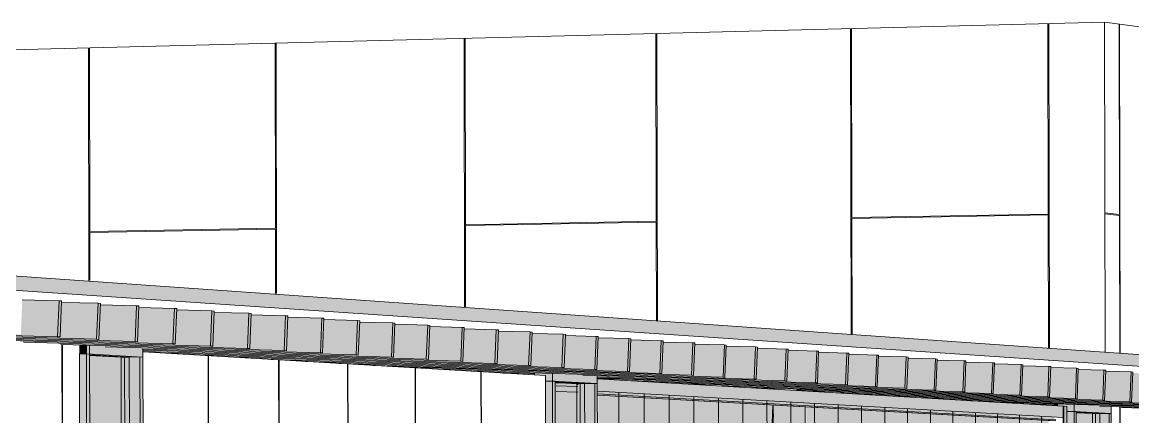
# Model space of a CAD drawing. Header units: inches. Extents: x 31213 to 31218, y -65 to 66.
# Drawn here: x 31216.6492 to 31216.7345, y -64.8737 to -64.8434 of the extents above; entities that cross this region are included whole.
import ezdxf

# ---------------------------------------------------------------- set-up
doc = ezdxf.new("R2010")
doc.units = ezdxf.units.IN
doc.header["$MEASUREMENT"] = 0
for name, color, linetype, lineweight in [('A-GLAZ-CURT', 52, 'Continuous', 9), ('A-GLAZ-CWMG', 51, 'Continuous', 9), ('A-ROOF', 132, 'Continuous', 13), ('A-WALL-PATT', 111, 'Continuous', 13), ('L-SITE-WALL', 31, 'Continuous', 13), ('S-BEAM', 12, 'Continuous', 9), ('S-COLS', 52, 'Continuous', 9)]:
    doc.layers.add(name, color=color, linetype=linetype, lineweight=lineweight)

# ---------------------------------------------------------------- blocks, each defined once
blk = doc.blocks.new('FP_57-Looking South East')
at = {"layer": 'A-WALL-PATT', "lineweight": 9}
for p, q in [((-6207.89596, -64.885874), (-6207.895987, -64.868981)), ((-6207.895903, -64.903126), (-6207.895959, -64.868983)), ((-6207.890517, -64.903055), (-6207.890572, -64.869302)), ((-6207.890517, -64.886001), (-6207.890545, -64.869303)), ((-6207.885253, -64.886124), (-6207.88528, -64.869615)), ((-6207.885198, -64.902985), (-6207.885253, -64.869616)), ((-6207.880052, -64.902917), (-6207.880107, -64.869921)), ((-6207.880053, -64.886246), (-6207.880081, -64.869923)), ((-6207.875021, -64.886363), (-6207.875049, -64.87022)), ((-6207.874967, -64.90285), (-6207.875023, -64.870222)), ((-6207.89596, -64.885874), (-6207.900955, -64.885757)), ((-6207.89596, -64.885963), (-6207.900955, -64.885848)), ((-6207.895904, -64.920382), (-6207.89596, -64.885963)), ((-6207.885253, -64.886124), (-6207.890517, -64.886001)), ((-6207.890461, -64.920111), (-6207.890517, -64.88609)), ((-6207.885253, -64.886212), (-6207.890517, -64.88609)), ((-6207.885197, -64.919849), (-6207.885253, -64.886212)), ((-6207.875021, -64.886363), (-6207.880053, -64.886246)), ((-6207.879997, -64.919589), (-6207.880053, -64.886332)), ((-6207.875021, -64.886449), (-6207.880053, -64.886332)), ((-6207.874965, -64.919339), (-6207.875021, -64.886449)), ((-6207.890517, -64.903055), (-6207.895903, -64.903126)), ((-6207.895903, -64.903216), (-6207.890517, -64.903144)), ((-6207.890489, -64.920201), (-6207.890517, -64.903144)), ((-6207.880052, -64.902917), (-6207.885198, -64.902985)), ((-6207.885198, -64.903072), (-6207.880052, -64.903003)), ((-6207.88517, -64.919935), (-6207.885198, -64.903072)), ((-6207.880023, -64.919677), (-6207.880052, -64.903003)), ((-6207.870046, -64.902784), (-6207.874967, -64.90285)), ((-6207.874967, -64.902935), (-6207.870046, -64.902869)), ((-6207.874939, -64.919423), (-6207.874967, -64.902935)), ((-6207.895875, -64.92047), (-6207.895903, -64.903216)), ((-6207.879997, -64.919589), (-6207.874965, -64.919339)), ((-6207.890461, -64.920111), (-6207.885197, -64.919849)), ((-6207.900899, -64.920631), (-6207.895904, -64.920382))]:
    blk.add_line(p, q, dxfattribs=at)
blk = doc.blocks.new('FP_68-Looking South East')
at = {"layer": 'A-WALL-PATT', "lineweight": 9}
for p, q in [((-6207.825985, -64.887509), (-6207.826012, -64.872962)), ((-6207.825936, -64.902201), (-6207.825992, -64.872963)), ((-6207.822023, -64.902149), (-6207.822078, -64.873196)), ((-6207.822031, -64.887601), (-6207.822058, -64.873197)), ((-6207.818193, -64.887691), (-6207.818221, -64.873426)), ((-6207.818145, -64.902098), (-6207.818201, -64.873427)), ((-6207.814382, -64.902048), (-6207.814437, -64.873651)), ((-6207.81439, -64.887779), (-6207.814418, -64.873652)), ((-6207.825985, -64.887509), (-6207.826641, -64.887493)), ((-6207.825984, -64.887585), (-6207.826641, -64.887569)), ((-6207.825929, -64.916896), (-6207.825984, -64.887585)), ((-6207.818193, -64.887691), (-6207.822031, -64.887601)), ((-6207.821975, -64.916699), (-6207.82203, -64.887676)), ((-6207.818193, -64.887765), (-6207.82203, -64.887676)), ((-6207.818137, -64.916508), (-6207.818193, -64.887765)), ((-6207.810698, -64.887866), (-6207.81439, -64.887779)), ((-6207.814335, -64.916318), (-6207.81439, -64.887853)), ((-6207.810698, -64.887939), (-6207.81439, -64.887853)), ((-6207.822023, -64.902149), (-6207.825936, -64.902201)), ((-6207.825936, -64.902277), (-6207.822023, -64.902225)), ((-6207.825908, -64.916971), (-6207.825936, -64.902277)), ((-6207.821995, -64.916775), (-6207.822023, -64.902225)), ((-6207.814382, -64.902048), (-6207.818145, -64.902098)), ((-6207.818145, -64.902173), (-6207.814382, -64.902122)), ((-6207.818117, -64.916581), (-6207.818145, -64.902173)), ((-6207.814354, -64.916393), (-6207.814382, -64.902122)), ((-6207.821975, -64.916699), (-6207.818137, -64.916508)), ((-6207.814335, -64.916318), (-6207.810643, -64.916134)), ((-6207.826585, -64.916928), (-6207.825929, -64.916896))]:
    blk.add_line(p, q, dxfattribs=at)
blk = doc.blocks.new('FP_78-Looking South East')
at = {"layer": 'A-WALL-PATT', "lineweight": 9}
for p, q in [((-6207.864388, -64.918406), (-6207.864469, -64.871795)), ((-6207.862451, -64.918312), (-6207.862532, -64.871905)), ((-6207.860531, -64.918218), (-6207.860612, -64.872015)), ((-6207.858628, -64.918125), (-6207.858709, -64.872123)), ((-6207.856741, -64.918033), (-6207.856822, -64.872231)), ((-6207.854871, -64.917941), (-6207.854952, -64.872338)), ((-6207.853016, -64.91785), (-6207.853098, -64.872443)), ((-6207.851178, -64.917761), (-6207.85126, -64.872548)), ((-6207.849355, -64.917671), (-6207.849437, -64.872652)), ((-6207.847548, -64.917583), (-6207.84763, -64.872755)), ((-6207.845756, -64.917495), (-6207.845838, -64.872857)), ((-6207.84398, -64.917409), (-6207.844061, -64.872959)), ((-6207.842218, -64.917322), (-6207.842299, -64.873059)), ((-6207.840471, -64.917237), (-6207.840552, -64.873159)), ((-6207.838738, -64.917152), (-6207.83882, -64.873258)), ((-6207.83702, -64.917068), (-6207.837102, -64.873355)), ((-6207.835316, -64.916985), (-6207.835398, -64.873453)), ((-6207.833626, -64.916902), (-6207.833708, -64.873549)), ((-6207.83195, -64.91682), (-6207.832031, -64.873645)), ((-6207.830288, -64.916739), (-6207.830369, -64.873739))]:
    blk.add_line(p, q, dxfattribs=at)
blk = doc.blocks.new('FP_79-Looking South East')
at = {"layer": 'A-WALL-PATT', "lineweight": 9}
for p, q in [((-6207.950989, -64.903855), (-6207.951043, -64.86551)), ((-6207.95098, -64.884589), (-6207.951007, -64.865511)), ((-6207.944272, -64.884746), (-6207.944299, -64.865912)), ((-6207.94421, -64.903765), (-6207.944264, -64.865913)), ((-6207.937671, -64.903679), (-6207.937725, -64.866304)), ((-6207.937665, -64.8849), (-6207.937692, -64.866305)), ((-6207.931289, -64.885049), (-6207.931316, -64.866686)), ((-6207.931229, -64.903594), (-6207.931283, -64.866686)), ((-6207.92501, -64.903511), (-6207.925065, -64.867058)), ((-6207.925006, -64.885196), (-6207.925033, -64.867059)), ((-6207.918939, -64.885337), (-6207.918966, -64.867421)), ((-6207.91888, -64.90343), (-6207.918935, -64.867422)), ((-6207.912959, -64.903352), (-6207.913014, -64.867776)), ((-6207.912956, -64.885477), (-6207.912984, -64.867777)), ((-6207.907176, -64.885612), (-6207.907204, -64.868122)), ((-6207.907118, -64.903275), (-6207.907174, -64.868123)), ((-6207.944272, -64.884746), (-6207.95098, -64.884589)), ((-6207.950926, -64.923123), (-6207.95098, -64.884689)), ((-6207.944272, -64.884844), (-6207.95098, -64.884689)), ((-6207.944218, -64.922789), (-6207.944272, -64.884844)), ((-6207.931289, -64.885049), (-6207.937665, -64.8849)), ((-6207.93761, -64.92246), (-6207.937665, -64.884997)), ((-6207.931289, -64.885145), (-6207.937665, -64.884997)), ((-6207.931234, -64.922142), (-6207.931289, -64.885145)), ((-6207.918939, -64.885337), (-6207.925006, -64.885196)), ((-6207.924951, -64.921829), (-6207.925006, -64.88529)), ((-6207.918939, -64.885431), (-6207.925006, -64.88529)), ((-6207.918883, -64.921527), (-6207.918939, -64.885431)), ((-6207.907176, -64.885612), (-6207.912956, -64.885477)), ((-6207.912901, -64.921229), (-6207.912956, -64.88557)), ((-6207.907176, -64.885704), (-6207.912956, -64.88557)), ((-6207.90712, -64.920941), (-6207.907176, -64.885704)), ((-6207.950989, -64.903855), (-6207.952353, -64.903873)), ((-6207.952353, -64.903973), (-6207.950989, -64.903955)), ((-6207.950962, -64.923225), (-6207.950989, -64.903955)), ((-6207.937671, -64.903679), (-6207.94421, -64.903765)), ((-6207.94421, -64.903864), (-6207.937671, -64.903776)), ((-6207.944183, -64.922886), (-6207.94421, -64.903864)), ((-6207.937644, -64.922559), (-6207.937671, -64.903776)), ((-6207.92501, -64.903511), (-6207.931229, -64.903594)), ((-6207.931229, -64.90369), (-6207.92501, -64.903606)), ((-6207.931201, -64.922237), (-6207.931229, -64.90369)), ((-6207.924982, -64.921926), (-6207.92501, -64.903606)), ((-6207.912959, -64.903352), (-6207.91888, -64.90343)), ((-6207.91888, -64.903524), (-6207.912959, -64.903445)), ((-6207.918852, -64.921619), (-6207.91888, -64.903524)), ((-6207.912931, -64.921323), (-6207.912959, -64.903445)), ((-6207.905813, -64.903258), (-6207.907118, -64.903275)), ((-6207.907118, -64.903366), (-6207.905813, -64.903349)), ((-6207.90709, -64.921031), (-6207.907118, -64.903366)), ((-6207.912901, -64.921229), (-6207.90712, -64.920941)), ((-6207.924951, -64.921829), (-6207.918883, -64.921527)), ((-6207.93761, -64.92246), (-6207.931234, -64.922142)), ((-6207.950926, -64.923123), (-6207.944218, -64.922789))]:
    blk.add_line(p, q, dxfattribs=at)
blk = doc.blocks.new('FP_80-Looking South East')
at = {"layer": 'A-WALL-PATT', "lineweight": 9}
for p, q in [((-6207.826041, -64.858128), (-6207.826068, -64.843517)), ((-6207.826, -64.868779), (-6207.826048, -64.84352)), ((-6207.822086, -64.869053), (-6207.822134, -64.84404)), ((-6207.822086, -64.85851), (-6207.822114, -64.844042)), ((-6207.818249, -64.85888), (-6207.818277, -64.844552)), ((-6207.818209, -64.869324), (-6207.818257, -64.844555)), ((-6207.814445, -64.869587), (-6207.814493, -64.845055)), ((-6207.814446, -64.859247), (-6207.814474, -64.845058)), ((-6207.810754, -64.859604), (-6207.810781, -64.845548)), ((-6207.810716, -64.869048), (-6207.810762, -64.845551)), ((-6207.807094, -64.869309), (-6207.80714, -64.846032)), ((-6207.807093, -64.859957), (-6207.807121, -64.846034)), ((-6207.803539, -64.8603), (-6207.803566, -64.846507)), ((-6207.803502, -64.869568), (-6207.803548, -64.846509)), ((-6207.800013, -64.86982), (-6207.800059, -64.846973)), ((-6207.800013, -64.86064), (-6207.800041, -64.846975)), ((-6207.796588, -64.860971), (-6207.796615, -64.84743)), ((-6207.796552, -64.870069), (-6207.796598, -64.847433)), ((-6207.793189, -64.870311), (-6207.793235, -64.84788)), ((-6207.79319, -64.861298), (-6207.793217, -64.847882)), ((-6207.826041, -64.858128), (-6207.827155, -64.858021)), ((-6207.827155, -64.858097), (-6207.82604, -64.858205)), ((-6207.82602, -64.868777), (-6207.82604, -64.858205)), ((-6207.818249, -64.85888), (-6207.822086, -64.85851)), ((-6207.822086, -64.858585), (-6207.818249, -64.858955)), ((-6207.822066, -64.869054), (-6207.822086, -64.858585)), ((-6207.818229, -64.869323), (-6207.818249, -64.858955)), ((-6207.810754, -64.859604), (-6207.814446, -64.859247)), ((-6207.814446, -64.859321), (-6207.810754, -64.859677)), ((-6207.814426, -64.869589), (-6207.814446, -64.859321)), ((-6207.810735, -64.869047), (-6207.810754, -64.859677)), ((-6207.803539, -64.8603), (-6207.807093, -64.859957)), ((-6207.807093, -64.860029), (-6207.803538, -64.860372)), ((-6207.807075, -64.869311), (-6207.807093, -64.860029)), ((-6207.80352, -64.869567), (-6207.803538, -64.860372)), ((-6207.796588, -64.860971), (-6207.800013, -64.86064)), ((-6207.800013, -64.860711), (-6207.796588, -64.861041)), ((-6207.799995, -64.869821), (-6207.800013, -64.860711)), ((-6207.796569, -64.870068), (-6207.796588, -64.861041)), ((-6207.792255, -64.861389), (-6207.79319, -64.861298)), ((-6207.79319, -64.861368), (-6207.792255, -64.861458)), ((-6207.793172, -64.870313), (-6207.79319, -64.861368))]:
    blk.add_line(p, q, dxfattribs=at)
blk = doc.blocks.new('FP_81-Looking South East')
at = {"layer": 'A-WALL-PATT', "lineweight": 9}
for p, q in [((-6207.831512, -64.858101), (-6207.831539, -64.843479)), ((-6207.831413, -64.868398), (-6207.83146, -64.843477)), ((-6207.86159, -64.858653), (-6207.861615, -64.844239)), ((-6207.8615, -64.866277), (-6207.861539, -64.844237)), ((-6207.846642, -64.867324), (-6207.846685, -64.843862)), ((-6207.846581, -64.858377), (-6207.846607, -64.84386)), ((-6207.890824, -64.859189), (-6207.890848, -64.844978)), ((-6207.890741, -64.864215), (-6207.890773, -64.844976)), ((-6207.8763, -64.865233), (-6207.876335, -64.844611)), ((-6207.876235, -64.858922), (-6207.876259, -64.844609)), ((-6207.90513, -64.863201), (-6207.905158, -64.845339)), ((-6207.905062, -64.859451), (-6207.905085, -64.845338)), ((-6207.86159, -64.858653), (-6207.876235, -64.858922)), ((-6207.876235, -64.858996), (-6207.86159, -64.858728)), ((-6207.861577, -64.866271), (-6207.86159, -64.858728)), ((-6207.831512, -64.858101), (-6207.846581, -64.858377)), ((-6207.846581, -64.858453), (-6207.831512, -64.858177)), ((-6207.846565, -64.86733), (-6207.846581, -64.858453)), ((-6207.831492, -64.868392), (-6207.831512, -64.858177)), ((-6207.890824, -64.859189), (-6207.905062, -64.859451)), ((-6207.905062, -64.859524), (-6207.890824, -64.859263)), ((-6207.905056, -64.863206), (-6207.905062, -64.859524)), ((-6207.890816, -64.86421), (-6207.890824, -64.859263)), ((-6207.876224, -64.865239), (-6207.876235, -64.858996))]:
    blk.add_line(p, q, dxfattribs=at)

msp = doc.modelspace()

# ---------------------------------------------------------------- hatches: boundary and pattern name
at = {"layer": 'A-GLAZ-CURT', "transparency": 33554458}
for points in [[(31216.657465, -64.885264), (31216.657439, -64.869096), (31216.654393, -64.868918), (31216.654419, -64.88519)], [(31216.692413, -64.886114), (31216.692386, -64.871129), (31216.690119, -64.870997), (31216.690146, -64.886059)], [(31216.731948, -64.887077), (31216.731922, -64.87343), (31216.73012, -64.873325), (31216.730147, -64.887033)]]:
    msp.add_hatch(color=256, dxfattribs=at).paths.add_polyline_path(points, flags=0)
at = {"layer": 'A-GLAZ-CWMG'}
h = msp.add_hatch(color=256, dxfattribs=at)
h.paths.add_polyline_path([(31216.653871, -64.885551), (31216.65418, -64.885549), (31216.654179, -64.885289), (31216.653871, -64.885549)], flags=0)
h.paths.add_polyline_path([(31216.653631, -64.885552), (31216.653871, -64.885551), (31216.654179, -64.885289), (31216.654152, -64.86818), (31216.653604, -64.868164), (31216.653631, -64.885413)], flags=0)
for points in [[(31216.653605, -64.868852), (31216.654146, -64.868845), (31216.654145, -64.868179), (31216.653604, -64.868164), (31216.653604, -64.868601)], [(31216.658488, -64.869098), (31216.658487, -64.868478), (31216.658487, -64.868475), (31216.658487, -64.86839), (31216.655596, -64.868305), (31216.655596, -64.868219), (31216.654145, -64.868179), (31216.654146, -64.868845), (31216.658261, -64.869085)], [(31216.654416, -64.885555), (31216.654389, -64.868186), (31216.654152, -64.86818), (31216.65418, -64.885549)], [(31216.657439, -64.869096), (31216.658256, -64.869084), (31216.65439, -64.86887), (31216.654419, -64.86892), (31216.657248, -64.869084)], [(31216.656804, -64.869104), (31216.657248, -64.869084), (31216.654393, -64.868918), (31216.654422, -64.868966)], [(31216.657465, -64.885264), (31216.657439, -64.869098), (31216.656804, -64.869104), (31216.65683, -64.885248)], [(31216.658282, -64.885284), (31216.658256, -64.869084), (31216.657439, -64.869098), (31216.657465, -64.885264)], [(31216.658515, -64.885651), (31216.658488, -64.869098), (31216.658256, -64.869084), (31216.658283, -64.885646)], [(31216.689372, -64.870937), (31216.689913, -64.87093), (31216.689912, -64.870275), (31216.689005, -64.870266), (31216.688535, -64.870272), (31216.688536, -64.870463), (31216.689371, -64.870513), (31216.689371, -64.870646)], [(31216.693356, -64.871131), (31216.693355, -64.870526), (31216.692255, -64.87049), (31216.692255, -64.870418), (31216.689912, -64.870351), (31216.689913, -64.87093), (31216.692256, -64.871067)], [(31216.689398, -64.886395), (31216.68994, -64.886392), (31216.689913, -64.87093), (31216.689372, -64.870937), (31216.689397, -64.885412)], [(31216.690143, -64.886397), (31216.690116, -64.870942), (31216.689913, -64.87093), (31216.68994, -64.886392)], [(31216.692386, -64.871129), (31216.693157, -64.87112), (31216.690116, -64.870952), (31216.690146, -64.870999), (31216.692222, -64.87112)], [(31216.691788, -64.871136), (31216.692222, -64.87112), (31216.690119, -64.870997), (31216.690148, -64.871041)], [(31216.692413, -64.886114), (31216.692386, -64.871131), (31216.691788, -64.871136), (31216.691814, -64.8861)], [(31216.693183, -64.886133), (31216.693157, -64.87112), (31216.692386, -64.871131), (31216.692413, -64.886114)], [(31216.693383, -64.886473), (31216.693356, -64.871131), (31216.693157, -64.87112), (31216.693183, -64.886469)], [(31216.7291, -64.873739), (31216.729099, -64.872867), (31216.693358, -64.870782), (31216.693385, -64.871703), (31216.728548, -64.873708)], [(31216.728442, -64.87397), (31216.728441, -64.873704), (31216.693362, -64.871704), (31216.693388, -64.871994), (31216.726654, -64.873869)], [(31216.728535, -64.873988), (31216.728535, -64.873911), (31216.693362, -64.871923), (31216.693388, -64.872008), (31216.724155, -64.873741)], [(31216.729404, -64.873271), (31216.729949, -64.873265), (31216.729948, -64.872676), (31216.72867, -64.872666), (31216.728671, -64.872841), (31216.729126, -64.872892), (31216.729126, -64.872871), (31216.729403, -64.872885), (31216.729404, -64.873034)], [(31216.729101, -64.873274), (31216.729127, -64.873274), (31216.7291, -64.873034)], [(31216.729209, -64.917163), (31216.729249, -64.917161), (31216.729165, -64.872895), (31216.729125, -64.872913), (31216.729207, -64.916277)], [(31216.729249, -64.917184), (31216.729487, -64.917172), (31216.729403, -64.872885), (31216.729165, -64.872871), (31216.729247, -64.916568)], [(31216.729431, -64.887339), (31216.729975, -64.887336), (31216.729949, -64.873265), (31216.729404, -64.873271), (31216.729428, -64.886163)], [(31216.732802, -64.873431), (31216.732801, -64.872883), (31216.731889, -64.872853), (31216.731889, -64.872794), (31216.729948, -64.872738), (31216.729949, -64.873265), (31216.73189, -64.873378)], [(31216.730143, -64.88734), (31216.730117, -64.873275), (31216.729949, -64.873265), (31216.729975, -64.887336)], [(31216.731922, -64.87343), (31216.732637, -64.873422), (31216.730117, -64.873283), (31216.730146, -64.873326), (31216.731786, -64.873422)], [(31216.731366, -64.873436), (31216.731786, -64.873422), (31216.73012, -64.873325), (31216.730149, -64.873365)], [(31216.731948, -64.887077), (31216.731922, -64.873431), (31216.731366, -64.873436), (31216.731392, -64.887063)], [(31216.732663, -64.887094), (31216.732637, -64.873422), (31216.731922, -64.873431), (31216.731948, -64.887077)], [(31216.732829, -64.887404), (31216.732802, -64.873431), (31216.732637, -64.873422), (31216.732663, -64.8874)]]:
    msp.add_hatch(color=256, dxfattribs=at).paths.add_polyline_path(points, flags=0)
h = msp.add_hatch(color=256, dxfattribs=at)
h.paths.add_polyline_path([(31216.729249, -64.917184), (31216.729249, -64.917161), (31216.729209, -64.917184)], flags=0)
h.paths.add_polyline_path([(31216.729165, -64.872895), (31216.729165, -64.872871), (31216.729125, -64.872892)], flags=0)
at = {"layer": 'A-ROOF'}
msp.add_hatch(color=256, dxfattribs=at).paths.add_polyline_path([(31216.762777, -64.871686), (31216.762776, -64.870837), (31216.581188, -64.858131), (31216.581189, -64.859394), (31216.762776, -64.871686)], flags=0)
at = {"layer": 'L-SITE-WALL'}
msp.add_hatch(color=256, dxfattribs=at).paths.add_polyline_path([(31216.656831, -64.885248), (31216.656805, -64.869104), (31216.654405, -64.868964), (31216.654431, -64.885189), (31216.656817, -64.885248)], flags=0)
h = msp.add_hatch(color=256, dxfattribs=at)
h.paths.add_polyline_path([(31216.73021, -64.916479), (31216.731449, -64.91641), (31216.731394, -64.903124), (31216.730185, -64.903142), (31216.73021, -64.916422)], flags=0)
h.paths.add_polyline_path([(31216.731422, -64.902197), (31216.73137, -64.888397), (31216.730157, -64.888372), (31216.73021, -64.902194), (31216.731394, -64.902197)], flags=0)
h.paths.add_polyline_path([(31216.731393, -64.887063), (31216.731367, -64.873436), (31216.730128, -64.873363), (31216.730155, -64.887033), (31216.731367, -64.887062)], flags=0)
at = {"layer": 'S-BEAM'}
for points in [[(31216.65194, -64.867536), (31216.652051, -64.86476), (31216.649223, -64.864687), (31216.649115, -64.867363), (31216.634327, -64.866987), (31216.634327, -64.867056), (31216.649426, -64.867467)], [(31216.652126, -64.867547), (31216.652238, -64.864772), (31216.652051, -64.86476), (31216.65194, -64.867536)], [(31216.654926, -64.867717), (31216.655037, -64.864959), (31216.652244, -64.864886), (31216.652137, -64.867546), (31216.637396, -64.867175), (31216.637397, -64.867239), (31216.653811, -64.867687)], [(31216.657877, -64.867896), (31216.657987, -64.865155), (31216.655228, -64.865083), (31216.655122, -64.867728), (31216.640428, -64.867349), (31216.640428, -64.867419), (31216.655232, -64.867824)], [(31216.660791, -64.868073), (31216.6609, -64.865349), (31216.658175, -64.865278), (31216.658069, -64.867907), (31216.643423, -64.867533), (31216.643423, -64.867598), (31216.658207, -64.868003)], [(31216.663669, -64.868248), (31216.663778, -64.86554), (31216.661086, -64.86547), (31216.660981, -64.868084), (31216.646382, -64.867715), (31216.646382, -64.867774), (31216.662592, -64.868219)], [(31216.666513, -64.868421), (31216.666622, -64.865729), (31216.663962, -64.86566), (31216.663858, -64.868258), (31216.649306, -64.867866), (31216.649306, -64.867948), (31216.663967, -64.868351)], [(31216.655111, -64.867728), (31216.655222, -64.864971), (31216.655037, -64.864959), (31216.654926, -64.867717)], [(31216.658059, -64.867907), (31216.658169, -64.865167), (31216.657987, -64.865155), (31216.657877, -64.867896)], [(31216.660971, -64.868084), (31216.66108, -64.865361), (31216.6609, -64.865349), (31216.660791, -64.868073)], [(31216.663847, -64.868259), (31216.663956, -64.865552), (31216.663778, -64.86554), (31216.663669, -64.868248)], [(31216.669323, -64.868592), (31216.669431, -64.865916), (31216.666804, -64.865847), (31216.666699, -64.868431), (31216.652194, -64.868039), (31216.652194, -64.86812), (31216.666987, -64.868527)], [(31216.6721, -64.86876), (31216.672207, -64.866101), (31216.669611, -64.866033), (31216.669507, -64.868602), (31216.655596, -64.868246), (31216.655596, -64.868305), (31216.671372, -64.86874)], [(31216.674843, -64.868927), (31216.67495, -64.866283), (31216.672385, -64.866216), (31216.672281, -64.86877), (31216.658487, -64.868419), (31216.658488, -64.868475), (31216.672389, -64.868859)], [(31216.677554, -64.869092), (31216.677661, -64.866463), (31216.675126, -64.866397), (31216.675023, -64.868937), (31216.658498, -64.86848), (31216.658499, -64.868565), (31216.675768, -64.869042)], [(31216.666689, -64.868432), (31216.666798, -64.865741), (31216.666622, -64.865729), (31216.666513, -64.868421)], [(31216.669497, -64.868602), (31216.669605, -64.865928), (31216.669431, -64.865916), (31216.669323, -64.868592)], [(31216.672271, -64.868771), (31216.672379, -64.866112), (31216.672207, -64.866101), (31216.6721, -64.86876)], [(31216.675013, -64.868937), (31216.67512, -64.866294), (31216.67495, -64.866283), (31216.674843, -64.868927)], [(31216.677722, -64.869102), (31216.677828, -64.866475), (31216.677661, -64.866463), (31216.677554, -64.869092)], [(31216.680234, -64.869254), (31216.68034, -64.866642), (31216.677834, -64.866575), (31216.677732, -64.869101), (31216.658508, -64.868599), (31216.658509, -64.868653), (31216.680153, -64.869252)], [(31216.682882, -64.869415), (31216.682987, -64.866818), (31216.680511, -64.866752), (31216.680409, -64.869264), (31216.658519, -64.868684), (31216.660264, -64.868788), (31216.680515, -64.86935)], [(31216.685499, -64.869574), (31216.685604, -64.866992), (31216.683157, -64.866927), (31216.683055, -64.869425), (31216.660443, -64.868798), (31216.662982, -64.868949), (31216.684548, -64.869548)], [(31216.688087, -64.869732), (31216.688191, -64.867164), (31216.685772, -64.8671), (31216.685671, -64.869584), (31216.66316, -64.868958), (31216.66567, -64.869108), (31216.685776, -64.869667)], [(31216.690645, -64.869887), (31216.690749, -64.867334), (31216.688357, -64.86727), (31216.688257, -64.869741), (31216.665845, -64.869117), (31216.668327, -64.869265), (31216.688944, -64.86984)], [(31216.680399, -64.869265), (31216.680505, -64.866653), (31216.68034, -64.866642), (31216.680234, -64.869254)], [(31216.683045, -64.869425), (31216.683151, -64.866829), (31216.682987, -64.866818), (31216.682882, -64.869415)], [(31216.685661, -64.869584), (31216.685766, -64.867003), (31216.685604, -64.866992), (31216.685499, -64.869574)], [(31216.688247, -64.869741), (31216.688351, -64.867175), (31216.688191, -64.867164), (31216.688087, -64.869732)], [(31216.690803, -64.869897), (31216.690907, -64.867345), (31216.690749, -64.867334), (31216.690645, -64.869887)], [(31216.693173, -64.870041), (31216.693277, -64.867502), (31216.690913, -64.867439), (31216.690812, -64.869896), (31216.668501, -64.869274), (31216.671456, -64.869435), (31216.690916, -64.869978)], [(31216.695673, -64.870193), (31216.695776, -64.867668), (31216.693439, -64.867606), (31216.693339, -64.87005), (31216.671465, -64.86945), (31216.673812, -64.869582), (31216.695563, -64.870189)], [(31216.698145, -64.870343), (31216.698248, -64.867833), (31216.695937, -64.867771), (31216.695838, -64.870201), (31216.673722, -64.869584), (31216.676563, -64.869739), (31216.697724, -64.870331)], [(31216.70059, -64.870491), (31216.700692, -64.867995), (31216.698407, -64.867934), (31216.698308, -64.870352), (31216.676338, -64.869738), (31216.679281, -64.869894), (31216.69841, -64.87043)], [(31216.703007, -64.870638), (31216.703108, -64.868156), (31216.700849, -64.868095), (31216.70075, -64.8705), (31216.678962, -64.869894), (31216.681966, -64.870048), (31216.702119, -64.870613)], [(31216.69333, -64.87005), (31216.693433, -64.867513), (31216.693277, -64.867502), (31216.693173, -64.870041), (31216.693329, -64.87005)], [(31216.695828, -64.870202), (31216.695931, -64.867679), (31216.695776, -64.867668), (31216.695673, -64.870193)], [(31216.698298, -64.870352), (31216.698401, -64.867843), (31216.698248, -64.867833), (31216.698145, -64.870343)], [(31216.700741, -64.8705), (31216.700843, -64.868005), (31216.700692, -64.867995), (31216.70059, -64.870491)], [(31216.703156, -64.870647), (31216.703258, -64.868166), (31216.703108, -64.868156), (31216.703007, -64.870638)], [(31216.705397, -64.870783), (31216.705498, -64.868315), (31216.703264, -64.868255), (31216.703166, -64.870647), (31216.681556, -64.870047), (31216.684629, -64.8702), (31216.703267, -64.870723)], [(31216.712412, -64.871209), (31216.712512, -64.868782), (31216.71035, -64.868723), (31216.710253, -64.871077), (31216.69337, -64.870602), (31216.693371, -64.870673), (31216.710909, -64.871167)], [(31216.7147, -64.871348), (31216.714799, -64.868934), (31216.712661, -64.868876), (31216.712564, -64.871218), (31216.69338, -64.870677), (31216.69338, -64.870746), (31216.712664, -64.871291)], [(31216.716963, -64.871486), (31216.717062, -64.869084), (31216.714946, -64.869027), (31216.71485, -64.871357), (31216.694039, -64.87079), (31216.695578, -64.870881), (31216.715304, -64.871439)], [(31216.705545, -64.870792), (31216.705646, -64.868325), (31216.705498, -64.868315), (31216.705397, -64.870783)], [(31216.707907, -64.870936), (31216.708008, -64.868482), (31216.707862, -64.868472), (31216.707761, -64.870927)], [(31216.710244, -64.871078), (31216.710344, -64.868637), (31216.7102, -64.868628), (31216.710099, -64.871069)], [(31216.712555, -64.871218), (31216.712655, -64.868791), (31216.712512, -64.868782), (31216.712412, -64.871209)], [(31216.714841, -64.871357), (31216.714941, -64.868943), (31216.714799, -64.868934), (31216.7147, -64.871348)], [(31216.719202, -64.871622), (31216.7193, -64.869233), (31216.717207, -64.869176), (31216.717112, -64.871494), (31216.696465, -64.870933), (31216.697907, -64.871019), (31216.717211, -64.871566)], [(31216.721417, -64.871757), (31216.721515, -64.86938), (31216.719444, -64.869324), (31216.719349, -64.87163), (31216.698864, -64.871075), (31216.700212, -64.871156), (31216.719699, -64.871708)], [(31216.723608, -64.87189), (31216.723706, -64.869526), (31216.721657, -64.86947), (31216.721563, -64.871764), (31216.701237, -64.871216), (31216.702493, -64.871291), (31216.721661, -64.871834)], [(31216.725777, -64.872021), (31216.725874, -64.86967), (31216.723847, -64.869615), (31216.723753, -64.871898), (31216.703584, -64.871355), (31216.705584, -64.871448), (31216.724094, -64.871974)], [(31216.730046, -64.872281), (31216.730142, -64.869954), (31216.728157, -64.8699), (31216.728064, -64.87216), (31216.709314, -64.871628), (31216.709321, -64.871691), (31216.728488, -64.872236)], [(31216.717103, -64.871494), (31216.717202, -64.869093), (31216.717062, -64.869084), (31216.716963, -64.871486)], [(31216.71934, -64.87163), (31216.719439, -64.869242), (31216.7193, -64.869233), (31216.719202, -64.871622)], [(31216.721554, -64.871765), (31216.721652, -64.869389), (31216.721515, -64.86938), (31216.721417, -64.871757)], [(31216.723744, -64.871898), (31216.723841, -64.869535), (31216.723706, -64.869526), (31216.723608, -64.87189)], [(31216.725911, -64.87203), (31216.726008, -64.869679), (31216.725874, -64.86967), (31216.725777, -64.872021)], [(31216.728055, -64.87216), (31216.728152, -64.869822), (31216.728019, -64.869813), (31216.727922, -64.872152)], [(31216.732147, -64.872408), (31216.732243, -64.870094), (31216.730279, -64.87004), (31216.730186, -64.872288), (31216.710336, -64.871754), (31216.711382, -64.871817), (31216.731083, -64.872378)], [(31216.734227, -64.872535), (31216.734322, -64.870232), (31216.732378, -64.870183), (31216.732286, -64.872416), (31216.711525, -64.871824), (31216.713547, -64.871945), (31216.732883, -64.872496)], [(31216.736285, -64.87266), (31216.73638, -64.870369), (31216.734456, -64.870316), (31216.734364, -64.872542), (31216.713689, -64.871952), (31216.715691, -64.872072), (31216.734459, -64.872608)], [(31216.738322, -64.872784), (31216.738417, -64.870505), (31216.736513, -64.870452), (31216.736389, -64.872666), (31216.715831, -64.872079), (31216.717812, -64.872197), (31216.737277, -64.872754)], [(31216.740339, -64.872906), (31216.740433, -64.870639), (31216.738548, -64.870587), (31216.738426, -64.87279), (31216.717952, -64.872205), (31216.719913, -64.872321), (31216.738551, -64.872855)], [(31216.742335, -64.873027), (31216.742429, -64.870771), (31216.740563, -64.87072), (31216.740442, -64.872913), (31216.720845, -64.872376), (31216.721992, -64.872444), (31216.741672, -64.873008)], [(31216.730177, -64.872289), (31216.730273, -64.869963), (31216.730142, -64.869954), (31216.730046, -64.872281)], [(31216.732277, -64.872416), (31216.732373, -64.870103), (31216.732243, -64.870094), (31216.732147, -64.872408)], [(31216.734355, -64.872543), (31216.734451, -64.870241), (31216.734322, -64.870232), (31216.734227, -64.872535)], [(31216.691865, -64.871781), (31216.691864, -64.871348), (31216.690205, -64.871301), (31216.690231, -64.871734), (31216.691864, -64.871781)], [(31216.69165, -64.87112), (31216.690206, -64.871065), (31216.690233, -64.87108)], [(31216.691875, -64.871194), (31216.691875, -64.871132), (31216.691795, -64.871144), (31216.691793, -64.871192), (31216.691875, -64.871194)], [(31216.744311, -64.873147), (31216.744404, -64.870903), (31216.742557, -64.870852), (31216.742438, -64.873034), (31216.722129, -64.872452), (31216.724175, -64.87257), (31216.74256, -64.873097)], [(31216.691868, -64.872079), (31216.691866, -64.871794), (31216.690207, -64.871763), (31216.690233, -64.872032), (31216.691866, -64.872079)], [(31216.691878, -64.877793), (31216.691866, -64.872079), (31216.690208, -64.872031), (31216.690233, -64.877741), (31216.691866, -64.877793)], [(31216.697478, -64.872241), (31216.693436, -64.872028), (31216.693461, -64.872125), (31216.696831, -64.872222)], [(31216.706605, -64.878259), (31216.70683, -64.872771), (31216.696831, -64.872222), (31216.693436, -64.872129), (31216.693471, -64.877844), (31216.7066, -64.878259)], [(31216.719008, -64.873454), (31216.709392, -64.87294), (31216.709397, -64.873173), (31216.718586, -64.873441)]]:
    msp.add_hatch(color=256, dxfattribs=at).paths.add_polyline_path(points, flags=0)
h = msp.add_hatch(color=256, dxfattribs=at)
h.paths.add_polyline_path([(31216.707761, -64.870927), (31216.707862, -64.868472), (31216.705652, -64.868413), (31216.705554, -64.870792), (31216.692255, -64.870418), (31216.692255, -64.87049), (31216.692539, -64.870499), (31216.706514, -64.870892)], flags=0)
h.paths.add_polyline_path([(31216.688545, -64.870386), (31216.688545, -64.870314), (31216.684639, -64.87023), (31216.686117, -64.870318), (31216.688545, -64.870386)], flags=0)
h = msp.add_hatch(color=256, dxfattribs=at)
h.paths.add_polyline_path([(31216.710099, -64.871069), (31216.7102, -64.868628), (31216.708014, -64.868569), (31216.707917, -64.870935), (31216.69336, -64.870526), (31216.693361, -64.870598), (31216.708017, -64.87101)], flags=0)
h.paths.add_polyline_path([(31216.688555, -64.870462), (31216.688554, -64.870391), (31216.686278, -64.870327), (31216.688554, -64.870462)], flags=0)
h = msp.add_hatch(color=256, dxfattribs=at)
h.paths.add_polyline_path([(31216.727922, -64.872152), (31216.728019, -64.869813), (31216.726014, -64.869758), (31216.72592, -64.872029), (31216.709004, -64.871549), (31216.709004, -64.871614), (31216.726017, -64.872098)], flags=0)
h.paths.add_polyline_path([(31216.706868, -64.871549), (31216.706863, -64.871488), (31216.705906, -64.871492), (31216.706863, -64.871549)], flags=0)
h = msp.add_hatch(color=256, dxfattribs=at)
h.paths.add_polyline_path([(31216.746267, -64.873266), (31216.74636, -64.871033), (31216.744532, -64.870982), (31216.744413, -64.873154), (31216.731889, -64.872794), (31216.731889, -64.872853), (31216.746066, -64.873261)], flags=0)
h.paths.add_polyline_path([(31216.728679, -64.872761), (31216.728679, -64.872702), (31216.724186, -64.872573), (31216.726089, -64.872687), (31216.728679, -64.872761)], flags=0)
h = msp.add_hatch(color=256, dxfattribs=at)
h.paths.add_polyline_path([(31216.748204, -64.873384), (31216.748297, -64.871162), (31216.746486, -64.871112), (31216.746369, -64.873273), (31216.733409, -64.872912), (31216.733409, -64.872959), (31216.746489, -64.873335)], flags=0)
h.paths.add_polyline_path([(31216.728006, -64.8728), (31216.728001, -64.872745), (31216.726223, -64.872694), (31216.728002, -64.8728)], flags=0)
h = msp.add_hatch(color=256, dxfattribs=at)
h.paths.add_polyline_path([(31216.706882, -64.878991), (31216.706864, -64.878555), (31216.706056, -64.878521), (31216.706038, -64.878955), (31216.706864, -64.87899)], flags=0)
h.paths.add_polyline_path([(31216.706724, -64.878539), (31216.70669, -64.878464), (31216.706674, -64.878262), (31216.70687, -64.872774), (31216.70683, -64.872771), (31216.706573, -64.878459), (31216.706533, -64.878531), (31216.7066, -64.878534)], flags=0)
h = msp.add_hatch(color=256, dxfattribs=at)
h.paths.add_polyline_path([(31216.727774, -64.87918), (31216.72799, -64.873963), (31216.718586, -64.873441), (31216.709393, -64.873173), (31216.709402, -64.878596), (31216.727279, -64.879164)], flags=0)
h.paths.add_polyline_path([(31216.706965, -64.878519), (31216.706925, -64.874191), (31216.706774, -64.878462), (31216.706808, -64.878514), (31216.706947, -64.878518)], flags=0)
at = {"layer": 'S-COLS'}
for points in [[(31216.706978, -64.871556), (31216.706978, -64.871491), (31216.706867, -64.871492), (31216.706869, -64.87155), (31216.706911, -64.871552)], [(31216.706978, -64.871556), (31216.706974, -64.871491), (31216.706944, -64.871492), (31216.706974, -64.871556)], [(31216.708645, -64.871655), (31216.708644, -64.871539), (31216.706978, -64.871492), (31216.706978, -64.871556), (31216.708194, -64.871629)], [(31216.708841, -64.871667), (31216.70884, -64.871544), (31216.708644, -64.871539), (31216.708649, -64.871656), (31216.708801, -64.871665)], [(31216.709306, -64.871695), (31216.709305, -64.871627), (31216.709004, -64.871614), (31216.709004, -64.871549), (31216.70884, -64.871544), (31216.708841, -64.871667), (31216.709004, -64.871677)], [(31216.728114, -64.872807), (31216.728113, -64.872748), (31216.728005, -64.872745), (31216.728008, -64.8728), (31216.728049, -64.872803)], [(31216.728114, -64.872806), (31216.728109, -64.872748), (31216.728079, -64.872747), (31216.728109, -64.872806)], [(31216.728687, -64.872841), (31216.728686, -64.872765), (31216.728113, -64.872748), (31216.728114, -64.872807), (31216.728686, -64.872841)]]:
    msp.add_hatch(color=256, dxfattribs=at).paths.add_polyline_path(points, flags=0)
h = msp.add_hatch(color=256, dxfattribs=at)
h.paths.add_polyline_path([(31216.70695, -64.917531), (31216.707061, -64.917511), (31216.707015, -64.903501), (31216.706925, -64.903502), (31216.70695, -64.917508)], flags=0)
h.paths.add_polyline_path([(31216.706923, -64.902481), (31216.707034, -64.902449), (31216.707008, -64.887942), (31216.706897, -64.88794), (31216.706923, -64.902449)], flags=0)
h.paths.add_polyline_path([(31216.707006, -64.886898), (31216.70698, -64.87278), (31216.706869, -64.872774), (31216.706909, -64.886896), (31216.706961, -64.886897)], flags=0)
h = msp.add_hatch(color=256, dxfattribs=at)
h.paths.add_polyline_path([(31216.707027, -64.917527), (31216.707061, -64.917526), (31216.707036, -64.9035), (31216.707002, -64.903501), (31216.707027, -64.917159)], flags=0)
h.paths.add_polyline_path([(31216.707, -64.90248), (31216.707034, -64.902479), (31216.707008, -64.887942), (31216.706974, -64.887941), (31216.706999, -64.901796)], flags=0)
h.paths.add_polyline_path([(31216.707006, -64.886898), (31216.706974, -64.872779), (31216.706947, -64.872778), (31216.706973, -64.886897)], flags=0)
h = msp.add_hatch(color=256, dxfattribs=at)
h.paths.add_polyline_path([(31216.707061, -64.917526), (31216.708727, -64.917445), (31216.708702, -64.903474), (31216.707036, -64.9035), (31216.707061, -64.917511)], flags=0)
h.paths.add_polyline_path([(31216.707034, -64.902479), (31216.7087, -64.902454), (31216.708674, -64.887977), (31216.707008, -64.887942), (31216.707034, -64.902449)], flags=0)
h.paths.add_polyline_path([(31216.708672, -64.886937), (31216.708647, -64.872874), (31216.70698, -64.87278), (31216.707006, -64.886898)], flags=0)
h = msp.add_hatch(color=256, dxfattribs=at)
h.paths.add_polyline_path([(31216.708727, -64.917445), (31216.708923, -64.917435), (31216.708886, -64.903472), (31216.708702, -64.903474), (31216.708727, -64.917275)], flags=0)
h.paths.add_polyline_path([(31216.7087, -64.902457), (31216.708896, -64.902454), (31216.708845, -64.887981), (31216.708674, -64.887977), (31216.7087, -64.902454)], flags=0)
h.paths.add_polyline_path([(31216.708868, -64.886942), (31216.708843, -64.872885), (31216.708647, -64.872874), (31216.708702, -64.886938), (31216.708842, -64.886941)], flags=0)
h = msp.add_hatch(color=256, dxfattribs=at)
h.paths.add_polyline_path([(31216.708923, -64.917435), (31216.709388, -64.917413), (31216.709363, -64.903464), (31216.708898, -64.903471), (31216.708923, -64.917159)], flags=0)
h.paths.add_polyline_path([(31216.708896, -64.902455), (31216.709361, -64.902449), (31216.709335, -64.887991), (31216.70887, -64.887981), (31216.708895, -64.901796)], flags=0)
h.paths.add_polyline_path([(31216.709333, -64.886953), (31216.709308, -64.872912), (31216.708843, -64.872885), (31216.708868, -64.886942)], flags=0)

# ---------------------------------------------------------------- linework, layer by layer
at = {"layer": 'A-GLAZ-CURT'}
for p, q in [((31216.657439, -64.869096), (31216.654393, -64.868918)), ((31216.654394, -64.868945), (31216.657076, -64.8691)), ((31216.657439, -64.869096), (31216.657076, -64.8691)), ((31216.657076, -64.8691), (31216.657102, -64.885255)), ((31216.657465, -64.885264), (31216.657439, -64.869096)), ((31216.692386, -64.871129), (31216.690119, -64.870997)), ((31216.690121, -64.871021), (31216.692044, -64.871133)), ((31216.692386, -64.871129), (31216.692044, -64.871133)), ((31216.692044, -64.871133), (31216.69207, -64.886106)), ((31216.692413, -64.886114), (31216.692386, -64.871129)), ((31216.731922, -64.87343), (31216.73012, -64.873325)), ((31216.730121, -64.873347), (31216.731604, -64.873433)), ((31216.731922, -64.87343), (31216.731604, -64.873433)), ((31216.731604, -64.873433), (31216.73163, -64.887069)), ((31216.731948, -64.887077), (31216.731922, -64.87343))]:
    msp.add_line(p, q, dxfattribs=at)
at = {"layer": 'A-GLAZ-CWMG'}
for p, q in [((31216.654146, -64.868845), (31216.654145, -64.868174)), ((31216.654152, -64.868174), (31216.65418, -64.885549)), ((31216.654389, -64.86818), (31216.654416, -64.885555)), ((31216.653597, -64.868852), (31216.654146, -64.868845)), ((31216.658488, -64.869098), (31216.654153, -64.868845)), ((31216.656804, -64.869104), (31216.654395, -64.868964)), ((31216.658487, -64.868475), (31216.658488, -64.869098)), ((31216.656804, -64.869104), (31216.657439, -64.869096)), ((31216.65683, -64.885248), (31216.656804, -64.869104)), ((31216.657439, -64.869096), (31216.658256, -64.869084)), ((31216.658256, -64.869084), (31216.658488, -64.869098)), ((31216.658283, -64.885646), (31216.658256, -64.869084)), ((31216.658515, -64.885651), (31216.658488, -64.869098)), ((31216.688536, -64.87031), (31216.688536, -64.870463)), ((31216.689913, -64.87093), (31216.689912, -64.870348)), ((31216.693355, -64.870521), (31216.693356, -64.871131)), ((31216.693358, -64.870752), (31216.729099, -64.872867)), ((31216.689397, -64.870937), (31216.689913, -64.87093)), ((31216.689397, -64.870937), (31216.689913, -64.87093)), ((31216.693356, -64.871131), (31216.689913, -64.87093)), ((31216.689913, -64.87093), (31216.690116, -64.870942)), ((31216.689913, -64.87093), (31216.68994, -64.886392)), ((31216.690116, -64.870942), (31216.690143, -64.886397)), ((31216.691788, -64.871136), (31216.690122, -64.87104)), ((31216.691788, -64.871136), (31216.692386, -64.871129)), ((31216.691814, -64.8861), (31216.691788, -64.871136)), ((31216.692386, -64.871129), (31216.693157, -64.87112)), ((31216.693157, -64.87112), (31216.693356, -64.871131)), ((31216.693183, -64.886469), (31216.693157, -64.87112)), ((31216.693383, -64.886473), (31216.693356, -64.871131)), ((31216.69336, -64.871701), (31216.7291, -64.873739)), ((31216.693362, -64.871923), (31216.728535, -64.873911)), ((31216.693362, -64.872007), (31216.728535, -64.873988)), ((31216.693363, -64.872015), (31216.728422, -64.873989)), ((31216.728671, -64.872701), (31216.728671, -64.872841)), ((31216.729099, -64.872867), (31216.7291, -64.873739)), ((31216.729125, -64.872872), (31216.729165, -64.872871)), ((31216.729125, -64.872872), (31216.729209, -64.917184)), ((31216.729165, -64.872871), (31216.729403, -64.872885)), ((31216.729165, -64.872871), (31216.729249, -64.917184)), ((31216.729403, -64.872885), (31216.729487, -64.917172)), ((31216.729425, -64.873271), (31216.729949, -64.873265)), ((31216.729425, -64.873271), (31216.729949, -64.873265)), ((31216.729949, -64.873265), (31216.729948, -64.872738)), ((31216.732802, -64.873431), (31216.729949, -64.873265)), ((31216.729949, -64.873265), (31216.730117, -64.873275)), ((31216.729949, -64.873265), (31216.729975, -64.887336)), ((31216.730117, -64.873275), (31216.730143, -64.88734)), ((31216.732801, -64.872908), (31216.732802, -64.873431)), ((31216.731366, -64.873436), (31216.730122, -64.873363)), ((31216.731366, -64.873436), (31216.731922, -64.87343)), ((31216.731392, -64.887063), (31216.731366, -64.873436)), ((31216.731922, -64.87343), (31216.732637, -64.873422)), ((31216.732637, -64.873422), (31216.732802, -64.873431)), ((31216.732663, -64.8874), (31216.732637, -64.873422)), ((31216.732829, -64.887404), (31216.732802, -64.873431))]:
    msp.add_line(p, q, dxfattribs=at)
at = {"layer": 'A-ROOF'}
for p, q in [((31216.581188, -64.858131), (31216.762776, -64.870837)), ((31216.762777, -64.871686), (31216.581189, -64.859394))]:
    msp.add_line(p, q, dxfattribs=at)
at = {"layer": 'L-SITE-WALL'}
for p, q in [((31216.732289, -64.843369), (31216.546695, -64.848059)), ((31216.76719, -64.848006), (31216.732289, -64.843369)), ((31216.732289, -64.843369), (31216.732338, -64.868699)), ((31216.649306, -64.867866), (31216.649099, -64.867854)), ((31216.652194, -64.868039), (31216.652009, -64.868027)), ((31216.653631, -64.885187), (31216.653605, -64.868853)), ((31216.689371, -64.870513), (31216.65849, -64.868686)), ((31216.689455, -64.919177), (31216.689371, -64.870513))]:
    msp.add_line(p, q, dxfattribs=at)
at = {"layer": 'S-BEAM'}
for p, q in [((31216.649223, -64.864687), (31216.652051, -64.86476)), ((31216.652051, -64.86476), (31216.65194, -64.867536)), ((31216.652238, -64.864772), (31216.652051, -64.86476)), ((31216.652126, -64.867547), (31216.652238, -64.864772)), ((31216.652244, -64.864886), (31216.655037, -64.864959)), ((31216.655037, -64.864959), (31216.654926, -64.867717)), ((31216.655222, -64.864971), (31216.655037, -64.864959)), ((31216.655111, -64.867728), (31216.655222, -64.864971)), ((31216.655228, -64.865083), (31216.657987, -64.865155)), ((31216.657987, -64.865155), (31216.657877, -64.867896)), ((31216.658169, -64.865167), (31216.657987, -64.865155)), ((31216.658059, -64.867907), (31216.658169, -64.865167)), ((31216.658175, -64.865278), (31216.6609, -64.865349)), ((31216.6609, -64.865349), (31216.660791, -64.868073)), ((31216.66108, -64.865361), (31216.6609, -64.865349)), ((31216.660971, -64.868084), (31216.66108, -64.865361)), ((31216.661086, -64.86547), (31216.663778, -64.86554)), ((31216.663778, -64.86554), (31216.663669, -64.868248)), ((31216.663956, -64.865552), (31216.663778, -64.86554)), ((31216.663847, -64.868259), (31216.663956, -64.865552)), ((31216.663962, -64.86566), (31216.666622, -64.865729)), ((31216.666622, -64.865729), (31216.666513, -64.868421)), ((31216.666798, -64.865741), (31216.666622, -64.865729)), ((31216.666689, -64.868432), (31216.666798, -64.865741)), ((31216.666804, -64.865847), (31216.669431, -64.865916)), ((31216.669431, -64.865916), (31216.669323, -64.868592)), ((31216.669605, -64.865928), (31216.669431, -64.865916)), ((31216.669497, -64.868602), (31216.669605, -64.865928)), ((31216.669611, -64.866033), (31216.672207, -64.866101)), ((31216.672207, -64.866101), (31216.6721, -64.86876)), ((31216.672379, -64.866112), (31216.672207, -64.866101)), ((31216.672271, -64.868771), (31216.672379, -64.866112)), ((31216.672385, -64.866216), (31216.67495, -64.866283)), ((31216.67495, -64.866283), (31216.674843, -64.868927)), ((31216.67512, -64.866294), (31216.67495, -64.866283)), ((31216.675013, -64.868937), (31216.67512, -64.866294)), ((31216.675126, -64.866397), (31216.677661, -64.866463)), ((31216.677661, -64.866463), (31216.677554, -64.869092)), ((31216.677828, -64.866475), (31216.677661, -64.866463)), ((31216.677722, -64.869102), (31216.677828, -64.866475)), ((31216.634327, -64.867056), (31216.65194, -64.867536)), ((31216.637397, -64.867239), (31216.654926, -64.867717)), ((31216.677834, -64.866575), (31216.68034, -64.866642)), ((31216.68034, -64.866642), (31216.680234, -64.869254)), ((31216.680505, -64.866653), (31216.68034, -64.866642)), ((31216.680399, -64.869265), (31216.680505, -64.866653)), ((31216.680511, -64.866752), (31216.682987, -64.866818)), ((31216.682987, -64.866818), (31216.682882, -64.869415)), ((31216.683151, -64.866829), (31216.682987, -64.866818)), ((31216.683045, -64.869425), (31216.683151, -64.866829)), ((31216.683157, -64.866927), (31216.685604, -64.866992)), ((31216.685604, -64.866992), (31216.685499, -64.869574)), ((31216.685766, -64.867003), (31216.685604, -64.866992)), ((31216.685661, -64.869584), (31216.685766, -64.867003)), ((31216.685772, -64.8671), (31216.688191, -64.867164)), ((31216.688191, -64.867164), (31216.688087, -64.869732)), ((31216.688351, -64.867175), (31216.688191, -64.867164)), ((31216.688247, -64.869741), (31216.688351, -64.867175)), ((31216.688357, -64.86727), (31216.690749, -64.867334)), ((31216.690749, -64.867334), (31216.690645, -64.869887)), ((31216.690907, -64.867345), (31216.690749, -64.867334)), ((31216.690803, -64.869897), (31216.690907, -64.867345)), ((31216.640428, -64.867419), (31216.657877, -64.867896)), ((31216.643423, -64.867598), (31216.660791, -64.868073)), ((31216.646382, -64.867774), (31216.663669, -64.868248)), ((31216.649306, -64.867948), (31216.666513, -64.868421)), ((31216.65194, -64.867536), (31216.652126, -64.867547)), ((31216.652194, -64.86812), (31216.669323, -64.868592)), ((31216.654926, -64.867717), (31216.655111, -64.867728)), ((31216.657877, -64.867896), (31216.658059, -64.867907)), ((31216.660791, -64.868073), (31216.660971, -64.868084)), ((31216.690913, -64.867439), (31216.693277, -64.867502)), ((31216.693277, -64.867502), (31216.693173, -64.870041)), ((31216.693433, -64.867513), (31216.693277, -64.867502)), ((31216.69333, -64.87005), (31216.693433, -64.867513)), ((31216.693439, -64.867606), (31216.695776, -64.867668)), ((31216.695776, -64.867668), (31216.695673, -64.870193)), ((31216.695931, -64.867679), (31216.695776, -64.867668)), ((31216.695828, -64.870202), (31216.695931, -64.867679)), ((31216.695937, -64.867771), (31216.698248, -64.867833)), ((31216.698248, -64.867833), (31216.698145, -64.870343)), ((31216.698401, -64.867843), (31216.698248, -64.867833)), ((31216.698298, -64.870352), (31216.698401, -64.867843)), ((31216.698407, -64.867934), (31216.700692, -64.867995)), ((31216.700692, -64.867995), (31216.70059, -64.870491)), ((31216.700843, -64.868005), (31216.700692, -64.867995)), ((31216.700741, -64.8705), (31216.700843, -64.868005)), ((31216.700849, -64.868095), (31216.703108, -64.868156)), ((31216.703108, -64.868156), (31216.703007, -64.870638)), ((31216.703258, -64.868166), (31216.703108, -64.868156)), ((31216.703156, -64.870647), (31216.703258, -64.868166)), ((31216.655596, -64.868305), (31216.6721, -64.86876)), ((31216.658415, -64.868473), (31216.674843, -64.868927)), ((31216.658498, -64.868565), (31216.677554, -64.869092)), ((31216.658508, -64.868653), (31216.680234, -64.869254)), ((31216.660264, -64.868788), (31216.682882, -64.869415)), ((31216.662982, -64.868949), (31216.685499, -64.869574)), ((31216.663669, -64.868248), (31216.663847, -64.868259)), ((31216.666513, -64.868421), (31216.666689, -64.868432)), ((31216.669323, -64.868592), (31216.669497, -64.868602)), ((31216.6721, -64.86876), (31216.672271, -64.868771)), ((31216.674843, -64.868927), (31216.675013, -64.868937)), ((31216.703264, -64.868255), (31216.705498, -64.868315)), ((31216.705498, -64.868315), (31216.705397, -64.870783)), ((31216.705646, -64.868325), (31216.705498, -64.868315)), ((31216.705545, -64.870792), (31216.705646, -64.868325)), ((31216.705652, -64.868413), (31216.707862, -64.868472)), ((31216.707862, -64.868472), (31216.707761, -64.870927)), ((31216.708008, -64.868482), (31216.707862, -64.868472)), ((31216.707907, -64.870936), (31216.708008, -64.868482)), ((31216.708014, -64.868569), (31216.7102, -64.868628)), ((31216.7102, -64.868628), (31216.710099, -64.871069)), ((31216.710344, -64.868637), (31216.7102, -64.868628)), ((31216.710244, -64.871078), (31216.710344, -64.868637)), ((31216.71035, -64.868723), (31216.712512, -64.868782)), ((31216.712512, -64.868782), (31216.712412, -64.871209)), ((31216.712655, -64.868791), (31216.712512, -64.868782)), ((31216.712555, -64.871218), (31216.712655, -64.868791)), ((31216.712661, -64.868876), (31216.714799, -64.868934)), ((31216.714799, -64.868934), (31216.7147, -64.871348)), ((31216.714941, -64.868943), (31216.714799, -64.868934)), ((31216.714841, -64.871357), (31216.714941, -64.868943)), ((31216.714946, -64.869027), (31216.717062, -64.869084)), ((31216.66567, -64.869108), (31216.688087, -64.869732)), ((31216.668327, -64.869265), (31216.690645, -64.869887)), ((31216.670955, -64.869421), (31216.693173, -64.870041)), ((31216.673552, -64.869574), (31216.695673, -64.870193)), ((31216.676121, -64.869727), (31216.698145, -64.870343)), ((31216.677554, -64.869092), (31216.677722, -64.869102)), ((31216.678662, -64.869877), (31216.70059, -64.870491)), ((31216.680234, -64.869254), (31216.680399, -64.869265)), ((31216.682882, -64.869415), (31216.683045, -64.869425)), ((31216.685499, -64.869574), (31216.685661, -64.869584)), ((31216.688087, -64.869732), (31216.688247, -64.869741)), ((31216.690645, -64.869887), (31216.690803, -64.869897)), ((31216.717062, -64.869084), (31216.716963, -64.871486)), ((31216.717202, -64.869093), (31216.717062, -64.869084)), ((31216.717103, -64.871494), (31216.717202, -64.869093)), ((31216.717207, -64.869176), (31216.7193, -64.869233)), ((31216.7193, -64.869233), (31216.719202, -64.871622)), ((31216.719439, -64.869242), (31216.7193, -64.869233)), ((31216.71934, -64.87163), (31216.719439, -64.869242)), ((31216.719444, -64.869324), (31216.721515, -64.86938)), ((31216.721515, -64.86938), (31216.721417, -64.871757)), ((31216.721652, -64.869389), (31216.721515, -64.86938)), ((31216.721554, -64.871765), (31216.721652, -64.869389)), ((31216.721657, -64.86947), (31216.723706, -64.869526)), ((31216.723706, -64.869526), (31216.723608, -64.87189)), ((31216.723841, -64.869535), (31216.723706, -64.869526)), ((31216.723744, -64.871898), (31216.723841, -64.869535)), ((31216.723847, -64.869615), (31216.725874, -64.86967)), ((31216.725874, -64.86967), (31216.725777, -64.872021)), ((31216.726008, -64.869679), (31216.725874, -64.86967)), ((31216.725911, -64.87203), (31216.726008, -64.869679)), ((31216.726014, -64.869758), (31216.728019, -64.869813)), ((31216.728019, -64.869813), (31216.727922, -64.872152)), ((31216.728152, -64.869822), (31216.728019, -64.869813)), ((31216.728055, -64.87216), (31216.728152, -64.869822)), ((31216.728157, -64.8699), (31216.730142, -64.869954)), ((31216.681174, -64.870026), (31216.703007, -64.870638)), ((31216.683659, -64.870173), (31216.705397, -64.870783)), ((31216.686117, -64.870318), (31216.688545, -64.870386)), ((31216.692255, -64.870491), (31216.707761, -64.870927)), ((31216.693173, -64.870041), (31216.69333, -64.87005)), ((31216.693329, -64.87005), (31216.69333, -64.87005)), ((31216.693361, -64.870598), (31216.710099, -64.871069)), ((31216.69337, -64.870672), (31216.712412, -64.871209)), ((31216.69338, -64.870746), (31216.7147, -64.871348)), ((31216.695673, -64.870193), (31216.695828, -64.870202)), ((31216.698145, -64.870343), (31216.698298, -64.870352)), ((31216.70059, -64.870491), (31216.700741, -64.8705)), ((31216.703007, -64.870638), (31216.703156, -64.870647)), ((31216.730142, -64.869954), (31216.730046, -64.872281)), ((31216.730273, -64.869963), (31216.730142, -64.869954)), ((31216.730177, -64.872289), (31216.730273, -64.869963)), ((31216.730279, -64.87004), (31216.732243, -64.870094)), ((31216.732243, -64.870094), (31216.732147, -64.872408)), ((31216.732373, -64.870103), (31216.732243, -64.870094)), ((31216.732277, -64.872416), (31216.732373, -64.870103)), ((31216.732378, -64.870179), (31216.734322, -64.870232)), ((31216.734322, -64.870232), (31216.734227, -64.872535)), ((31216.734451, -64.870241), (31216.734322, -64.870232)), ((31216.734355, -64.872543), (31216.734451, -64.870241)), ((31216.691864, -64.871348), (31216.690205, -64.871301)), ((31216.690206, -64.871079), (31216.69165, -64.87112)), ((31216.691793, -64.871192), (31216.691795, -64.871128)), ((31216.691875, -64.871196), (31216.691793, -64.871192)), ((31216.691793, -64.871192), (31216.691875, -64.871194)), ((31216.695578, -64.870881), (31216.716963, -64.871486)), ((31216.697907, -64.871019), (31216.719202, -64.871622)), ((31216.700212, -64.871156), (31216.721417, -64.871757)), ((31216.702493, -64.871291), (31216.723608, -64.87189)), ((31216.70475, -64.871424), (31216.725777, -64.872021)), ((31216.705397, -64.870783), (31216.705545, -64.870792)), ((31216.707761, -64.870927), (31216.707907, -64.870936)), ((31216.709004, -64.871614), (31216.727922, -64.872152)), ((31216.710099, -64.871069), (31216.710244, -64.871078)), ((31216.712412, -64.871209), (31216.712555, -64.871218)), ((31216.7147, -64.871348), (31216.714841, -64.871357)), ((31216.716963, -64.871486), (31216.717103, -64.871494)), ((31216.719202, -64.871622), (31216.71934, -64.87163)), ((31216.691865, -64.871781), (31216.690205, -64.871733)), ((31216.709313, -64.87169), (31216.730046, -64.872281)), ((31216.711382, -64.871817), (31216.732147, -64.872408)), ((31216.713547, -64.871945), (31216.734227, -64.872535)), ((31216.715691, -64.872072), (31216.736285, -64.87266)), ((31216.717812, -64.872197), (31216.738322, -64.872784)), ((31216.719913, -64.872321), (31216.740339, -64.872906)), ((31216.721417, -64.871757), (31216.721554, -64.871765)), ((31216.721992, -64.872444), (31216.742335, -64.873027)), ((31216.723608, -64.87189), (31216.723744, -64.871898)), ((31216.725777, -64.872021), (31216.725911, -64.87203)), ((31216.727922, -64.872152), (31216.728055, -64.87216)), ((31216.730046, -64.872281), (31216.730177, -64.872289)), ((31216.732147, -64.872408), (31216.732277, -64.872416)), ((31216.70683, -64.872771), (31216.706605, -64.878259)), ((31216.724051, -64.872566), (31216.744311, -64.873147)), ((31216.726089, -64.872687), (31216.728679, -64.872761)), ((31216.731889, -64.872853), (31216.746267, -64.873266)), ((31216.733409, -64.872959), (31216.748204, -64.873384)), ((31216.734227, -64.872535), (31216.734355, -64.872543)), ((31216.706674, -64.878262), (31216.706872, -64.873449))]:
    msp.add_line(p, q, dxfattribs=at)
at = {"layer": 'S-COLS'}
for p, q in [((31216.706862, -64.871549), (31216.706862, -64.871484)), ((31216.709311, -64.871622), (31216.709311, -64.871695)), ((31216.706889, -64.886895), (31216.706864, -64.872773)), ((31216.709313, -64.872912), (31216.709339, -64.886953)), ((31216.728, -64.8728), (31216.728, -64.872741))]:
    msp.add_line(p, q, dxfattribs=at)

# ---------------------------------------------------------------- block references
at = {"layer": 'A-GLAZ-CURT'}
msp.add_blockref('FP_78-Looking South East', (37424.559473, 0), dxfattribs=at)
at = {"layer": 'L-SITE-WALL', "lineweight": 9}
for name in ['FP_81-Looking South East', 'FP_80-Looking South East', 'FP_79-Looking South East', 'FP_57-Looking South East', 'FP_68-Looking South East']:
    msp.add_blockref(name, (37424.559473, 0), dxfattribs=at)

doc.saveas('drawing.dxf')
